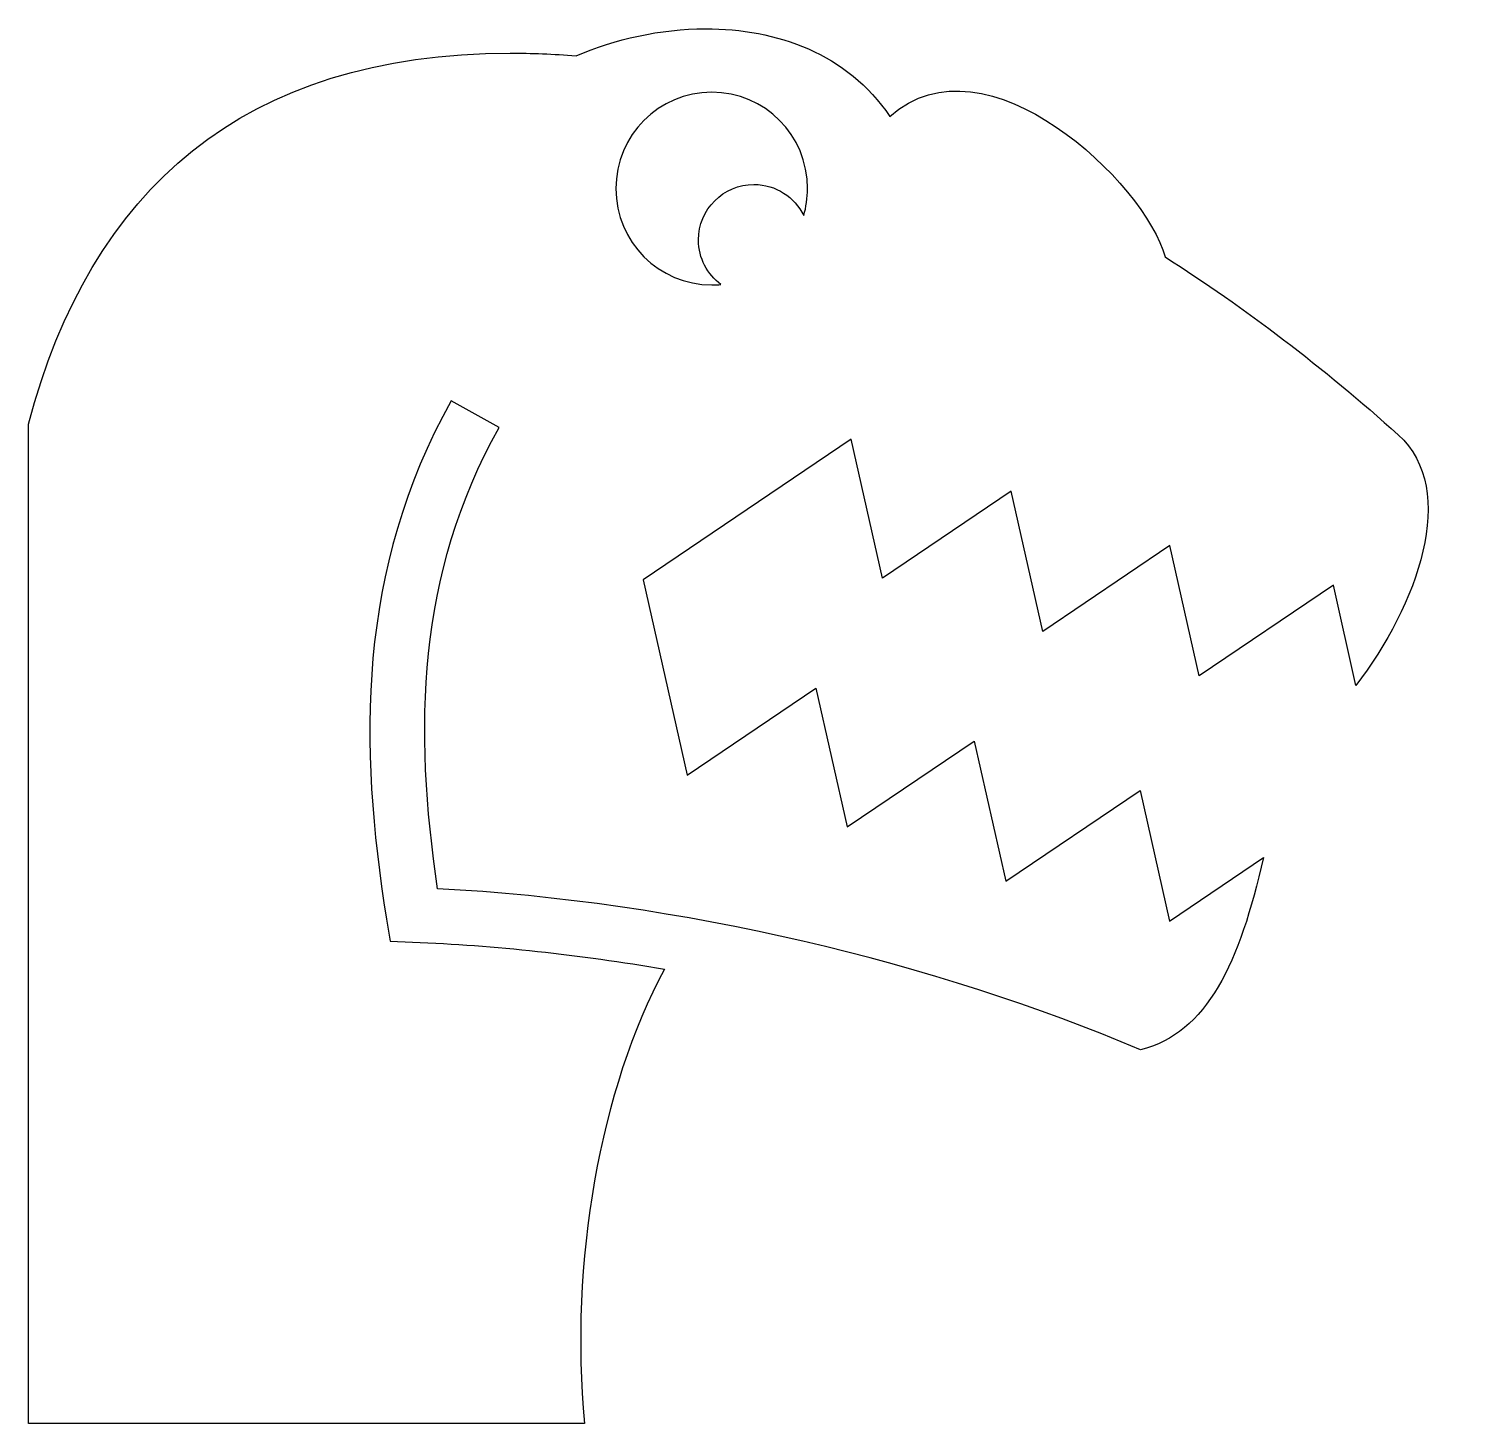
# Model space of a CAD drawing. Header units: centimetres. Extents: x -10 to 10.5, y -10.1 to 9.9.
import ezdxf

# ---------------------------------------------------------------- set-up
doc = ezdxf.new("R2010")
doc.units = ezdxf.units.CM
doc.header["$MEASUREMENT"] = 0
doc.layers.add('Layer 1', color=7, linetype='Continuous')

msp = doc.modelspace()

# ---------------------------------------------------------------- linework, layer by layer
at = {"layer": 'Layer 1'}
for points, knots in [([(-0.29391, 9.91605), (-0.93975, 9.91424), (-1.59087, 9.76931), (-2.1493, 9.52865), (-2.1493, 9.52865), (-2.47568, 9.55361), (-2.79236, 9.56702), (-3.09808, 9.56681), (-3.09808, 9.56681), (-6.91934, 9.56373), (-9.13156, 7.60292), (-10.01228, 4.24045), (-10.01228, 4.24045), (-10.01228, 4.24045), (-10.01228, -10.10585), (-10.01228, -10.10585), (-10.01228, -10.10585), (-10.01228, -10.10585), (-2.02933, -10.10585), (-2.02933, -10.10585), (-2.02933, -10.10585), (-2.24776, -7.80643), (-1.80837, -5.29592), (-0.87899, -3.58563), (-0.87899, -3.58563), (-2.09689, -3.37593), (-3.32102, -3.23998), (-4.49881, -3.19697), (-4.49881, -3.19697), (-4.49881, -3.19697), (-4.82165, -3.18508), (-4.82165, -3.18508), (-4.82165, -3.18508), (-4.82165, -3.18508), (-4.87309, -2.86494), (-4.87309, -2.86494), (-4.87309, -2.86494), (-5.27284, -0.37829), (-5.30017, 2.15474), (-3.9427, 4.57644), (-3.9427, 4.57644), (-3.9427, 4.57644), (-3.25481, 4.19162), (-3.25481, 4.19162), (-3.25481, 4.19162), (-4.44298, 2.072), (-4.47768, -0.13292), (-4.13907, -2.43137), (-4.13907, -2.43137), (-0.69142, -2.60342), (3.03834, -3.49683), (5.95493, -4.74403), (5.95493, -4.74403), (6.9132, -4.50241), (7.38088, -3.49223), (7.71932, -1.98203), (7.71932, -1.98203), (7.71932, -1.98203), (6.37129, -2.89391), (6.37129, -2.89391), (6.37129, -2.89391), (6.37129, -2.89391), (5.94835, -1.02005), (5.94835, -1.02005), (5.94835, -1.02005), (5.94835, -1.02005), (4.0217, -2.32334), (4.0217, -2.32334), (4.0217, -2.32334), (4.0217, -2.32334), (3.56713, -0.31108), (3.56713, -0.31108), (3.56713, -0.31108), (3.56713, -0.31108), (1.74337, -1.54323), (1.74337, -1.54323), (1.74337, -1.54323), (1.74337, -1.54323), (1.29268, 0.45186), (1.29268, 0.45186), (1.29268, 0.45186), (1.29268, 0.45186), (-0.55478, -0.79741), (-0.55478, -0.79741), (-0.55478, -0.79741), (-0.55478, -0.79741), (-1.1873, 2.0028), (-1.1873, 2.0028), (-1.1873, 2.0028), (-1.1873, 2.0028), (1.80005, 4.0229), (1.80005, 4.0229), (1.80005, 4.0229), (1.80005, 4.0229), (2.2507, 2.0265), (2.2507, 2.0265), (2.2507, 2.0265), (2.2507, 2.0265), (4.09821, 3.27573), (4.09821, 3.27573), (4.09821, 3.27573), (4.09821, 3.27573), (4.55278, 1.26356), (4.55278, 1.26356), (4.55278, 1.26356), (4.55278, 1.26356), (6.37654, 2.49697), (6.37654, 2.49697), (6.37654, 2.49697), (6.37654, 2.49697), (6.79957, 0.62442), (6.79957, 0.62442), (6.79957, 0.62442), (6.79957, 0.62442), (8.72479, 1.92636), (8.72479, 1.92636), (8.72479, 1.92636), (8.72479, 1.92636), (9.04898, 0.48999), (9.04898, 0.48999), (9.04898, 0.48999), (9.9281, 1.62768), (10.5343, 3.29564), (9.65645, 4.08607), (9.65645, 4.08607), (8.58344, 5.05231), (7.45275, 5.91363), (6.30806, 6.63993), (6.30806, 6.63993), (6.03119, 7.69126), (3.73468, 9.89163), (2.35481, 8.65868), (2.35481, 8.65868), (1.7459, 9.56166), (0.73252, 9.91866), (-0.29389, 9.91579), (-0.29389, 9.91579), (-0.29389, 9.91579), (-0.29391, 9.91605), (-0.29391, 9.91605)], [0, 0, 0, 0, 0.02777778, 0.02777778, 0.02777778, 0.02777778, 0.05555556, 0.05555556, 0.05555556, 0.05555556, 0.08333333, 0.08333333, 0.08333333, 0.08333333, 0.11111111, 0.11111111, 0.11111111, 0.11111111, 0.13888889, 0.13888889, 0.13888889, 0.13888889, 0.16666667, 0.16666667, 0.16666667, 0.16666667, 0.19444444, 0.19444444, 0.19444444, 0.19444444, 0.22222222, 0.22222222, 0.22222222, 0.22222222, 0.25, 0.25, 0.25, 0.25, 0.27777778, 0.27777778, 0.27777778, 0.27777778, 0.30555556, 0.30555556, 0.30555556, 0.30555556, 0.33333333, 0.33333333, 0.33333333, 0.33333333, 0.36111111, 0.36111111, 0.36111111, 0.36111111, 0.38888889, 0.38888889, 0.38888889, 0.38888889, 0.41666667, 0.41666667, 0.41666667, 0.41666667, 0.44444444, 0.44444444, 0.44444444, 0.44444444, 0.47222222, 0.47222222, 0.47222222, 0.47222222, 0.5, 0.5, 0.5, 0.5, 0.52777778, 0.52777778, 0.52777778, 0.52777778, 0.55555556, 0.55555556, 0.55555556, 0.55555556, 0.58333333, 0.58333333, 0.58333333, 0.58333333, 0.61111111, 0.61111111, 0.61111111, 0.61111111, 0.63888889, 0.63888889, 0.63888889, 0.63888889, 0.66666667, 0.66666667, 0.66666667, 0.66666667, 0.69444444, 0.69444444, 0.69444444, 0.69444444, 0.72222222, 0.72222222, 0.72222222, 0.72222222, 0.75, 0.75, 0.75, 0.75, 0.77777778, 0.77777778, 0.77777778, 0.77777778, 0.80555556, 0.80555556, 0.80555556, 0.80555556, 0.83333333, 0.83333333, 0.83333333, 0.83333333, 0.86111111, 0.86111111, 0.86111111, 0.86111111, 0.88888889, 0.88888889, 0.88888889, 0.88888889, 0.91666667, 0.91666667, 0.91666667, 0.91666667, 0.94444444, 0.94444444, 0.94444444, 0.94444444, 1, 1, 1, 1]), ([(-0.20156, 9.00417), (0.56176, 9.00417), (1.17282, 8.39063), (1.17282, 7.6219), (1.17282, 7.6219), (1.17282, 7.48738), (1.15372, 7.35835), (1.11876, 7.23581), (1.11876, 7.23581), (0.98871, 7.49894), (0.71804, 7.68119), (0.4046, 7.68119), (0.4046, 7.68119), (-0.03546, 7.68119), (-0.39263, 7.32403), (-0.39263, 6.88396), (-0.39263, 6.88396), (-0.39263, 6.62168), (-0.26537, 6.39005), (-0.06979, 6.24486), (-0.06979, 6.24486), (-0.11322, 6.24077), (-0.15708, 6.23959), (-0.20156, 6.23959), (-0.20156, 6.23959), (-0.96497, 6.23959), (-1.57733, 6.85313), (-1.57733, 7.62186), (-1.57733, 7.62186), (-1.57733, 8.39059), (-0.96497, 9.00413), (-0.2016, 9.00413), (-0.2016, 9.00413), (-0.2016, 9.00413), (-0.20156, 9.00417), (-0.20156, 9.00417)], [0, 0, 0, 0, 0.1, 0.1, 0.1, 0.1, 0.2, 0.2, 0.2, 0.2, 0.3, 0.3, 0.3, 0.3, 0.4, 0.4, 0.4, 0.4, 0.5, 0.5, 0.5, 0.5, 0.6, 0.6, 0.6, 0.6, 0.7, 0.7, 0.7, 0.7, 0.8, 0.8, 0.8, 0.8, 1, 1, 1, 1])]:
    msp.add_open_spline(points, degree=3, knots=knots, dxfattribs=at)

doc.saveas('drawing.dxf')
